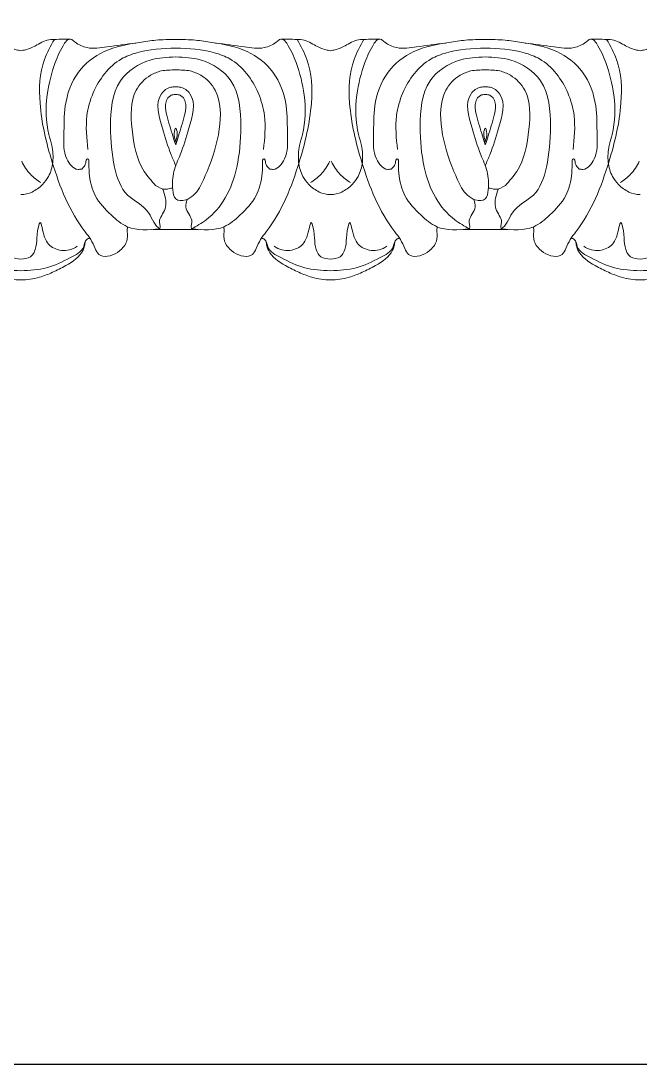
# Model space of a CAD drawing. Header units: millimetres. Extents: x 1314 to 1483, y 853 to 963.
# Drawn here: x 1403.4 to 1441, y 852.8 to 916 of the extents above; entities that cross this region are included whole.
import ezdxf

# ---------------------------------------------------------------- set-up
doc = ezdxf.new("R2010")
doc.units = ezdxf.units.MM
doc.layers.add('0.15', color=7, linetype='Continuous', lineweight=15)

msp = doc.modelspace()

# ---------------------------------------------------------------- linework, layer by layer
at = {"color": 6, "ltscale": 1000}
msp.add_lwpolyline([(1313.564149786362, 852.7814413366141), (1478.564149786362, 852.7814413366141), (1478.564149786362, 962.7814413366141), (1313.564149786362, 962.7814413366141)], close=True, dxfattribs=at)
at = {"layer": '0.15', "color": 7, "ltscale": 1000}
for p, q in [((1411.475034795247, 903.3945869651689), (1414.187619961518, 903.3945869651689)), ((1432.958596336783, 903.3945869651689), (1430.246011170511, 903.3945869651689))]:
    msp.add_line(p, q, dxfattribs=at)
for points in [[(1401.420341449044, 914.9183230219969), (1401.63639454143, 914.9074502202893), (1402.482329692411, 914.5813856497152), (1403.166225024219, 914.2830407495239), (1403.445839190459, 914.2327391063773)], [(1405.471336931874, 914.9183230219969), (1405.255283839488, 914.9074502202893), (1404.409348688507, 914.5813856497152), (1403.725453356699, 914.2830407495239), (1403.445839190459, 914.2327391063773)], [(1405.475974435172, 914.9167239688722), (1404.871462247287, 913.691608127996), (1404.60657897354, 911.0576420387988), (1405.343123606825, 907.4810876766023), (1407.343524272041, 903.2503729905911), (1407.687245100806, 902.7780632627291), (1407.945035722525, 902.241472575206), (1408.181275593768, 901.8764570885432), (1409.298368287458, 902.0052579705989), (1409.911337098991, 902.9640957055126), (1409.929403722239, 903.5475660147822), (1409.930432700505, 903.5500321855106)], [(1406.456546332873, 914.9243291779749), (1406.140774165233, 914.9290763423814), (1405.605278937448, 914.9167239688722), (1405.475974435172, 914.9167239688722), (1405.471336931874, 914.9183230219969)], [(1407.13620059723, 907.0583627038905), (1406.917692355997, 907.037572951147), (1406.231614669854, 907.6713019661875), (1406.054843957954, 909.1049585370383), (1406.137500633438, 910.8791369202991), (1406.936242368956, 912.9242989773957), (1408.498808168759, 914.1836322765776), (1410.634242016658, 914.7326490232117), (1411.631850803224, 914.8705304869545), (1412.831327378237, 914.9167239688722)], [(1418.526454159361, 907.0583627038905), (1418.744962400593, 907.037572951147), (1419.431040086736, 907.6713019661875), (1419.607810798752, 909.1049585370383), (1419.525154123268, 910.8791369202991), (1418.726412387517, 912.9242989773957), (1417.163846587831, 914.1836322765776), (1415.028412739932, 914.7326490232117), (1414.030803953367, 914.8705304869545), (1412.831327378353, 914.9167239688722)], [(1420.186680321302, 914.9167239688722), (1420.791192509187, 913.691608127996), (1421.056075782933, 911.0576420387988), (1420.319531149649, 907.4810876766023), (1418.319130484433, 903.2503729905911), (1417.975409655668, 902.7780632627291), (1417.717619033949, 902.241472575206), (1417.481379162706, 901.8764570885432), (1416.364286469015, 902.0052579705989), (1415.751317657483, 902.9640957055126), (1415.733251034235, 903.5475660147822), (1415.732222055969, 903.5500321855106)], [(1419.206108423601, 914.9243291779749), (1419.521880591241, 914.9290763423814), (1420.057375819026, 914.9167239688722), (1420.186680321302, 914.9167239688722), (1420.1913178246, 914.9183230219969)], [(1420.1913178246, 914.9183230219969), (1420.407370916986, 914.9074502202893), (1421.253306067967, 914.5813856497152), (1421.937201399774, 914.2830407495239), (1422.216815566015, 914.2327391063773)], [(1424.24231330743, 914.9183230219969), (1424.026260215043, 914.9074502202893), (1423.180325064062, 914.5813856497152), (1422.496429732255, 914.2830407495239), (1422.216815566015, 914.2327391063773)], [(1424.246950810728, 914.9167239688722), (1423.642438622843, 913.691608127996), (1423.377555349096, 911.0576420387988), (1424.11409998238, 907.4810876766023), (1426.114500647596, 903.2503729905911), (1426.458221476361, 902.7780632627291), (1426.716012098081, 902.241472575206), (1426.952251969324, 901.8764570885432), (1428.069344663014, 902.0052579705989), (1428.682313474546, 902.9640957055126), (1428.700380097795, 903.5475660147822), (1428.70140907606, 903.5500321855106)], [(1425.227522708428, 914.9243291779749), (1424.911750540788, 914.9290763423814), (1424.376255313004, 914.9167239688722), (1424.246950810728, 914.9167239688722), (1424.24231330743, 914.9183230219969)], [(1425.907176972669, 907.0583627038905), (1425.688668731436, 907.037572951147), (1425.002591045293, 907.6713019661875), (1424.825820333277, 909.1049585370383), (1424.908477008761, 910.8791369202991), (1425.707218744512, 912.9242989773957), (1427.269784544198, 914.1836322765776), (1429.405218392098, 914.7326490232117), (1430.402827178663, 914.8705304869545), (1431.602303753676, 914.9167239688722)], [(1437.2974305348, 907.0583627038905), (1437.515938776032, 907.037572951147), (1438.202016462175, 907.6713019661875), (1438.378787174075, 909.1049585370383), (1438.296130498591, 910.8791369202991), (1437.497388763073, 912.9242989773957), (1435.934822963271, 914.1836322765776), (1433.799389115371, 914.7326490232117), (1432.801780328806, 914.8705304869545), (1431.602303753793, 914.9167239688722)], [(1438.957656696857, 914.9167239688722), (1439.562168884742, 913.691608127996), (1439.827052158489, 911.0576420387988), (1439.090507525205, 907.4810876766023), (1437.090106859989, 903.2503729905911), (1436.746386031224, 902.7780632627291), (1436.488595409504, 902.241472575206), (1436.252355538261, 901.8764570885432), (1435.135262844571, 902.0052579705989), (1434.522294033039, 902.9640957055126), (1434.50422740979, 903.5475660147822), (1434.503198431525, 903.5500321855106)], [(1437.977084799157, 914.9243291779749), (1438.292856966797, 914.9290763423814), (1438.828352194581, 914.9167239688722), (1438.957656696857, 914.9167239688722), (1438.962294200155, 914.9183230219969)], [(1438.962294200155, 914.9183230219969), (1439.178347292542, 914.9074502202893), (1440.024282443523, 914.5813856497152), (1440.70817777533, 914.2830407495239), (1440.98779194157, 914.2327391063773)], [(1443.013289682985, 914.9183230219969), (1442.797236590599, 914.9074502202893), (1441.951301439618, 914.5813856497152), (1441.267406107811, 914.2830407495239), (1440.98779194157, 914.2327391063773)], [(1411.617665499401, 906.0614104222368), (1410.925040749669, 906.9135513225956), (1410.190132882166, 909.4737974264754), (1410.438648497406, 911.8329564390333), (1411.308589547592, 912.743523713496), (1411.955657647643, 913.001005996226), (1412.831327378237, 913.0643311051863)], [(1414.278773979935, 905.9070405339626), (1414.737614006921, 906.9135513225956), (1415.472521874424, 909.4737974264754), (1415.224006259301, 911.8329564390333), (1414.354065209114, 912.743523713496), (1413.706997109064, 913.001005996226), (1412.831327378353, 913.0643311051863)], [(1430.154857152094, 905.9070405339626), (1429.696017125108, 906.9135513225956), (1428.961109257605, 909.4737974264754), (1429.209624872728, 911.8329564390333), (1430.079565922915, 912.743523713496), (1430.726634022965, 913.001005996226), (1431.602303753676, 913.0643311051863)], [(1432.815965632628, 906.0614104222368), (1433.50859038236, 906.9135513225956), (1434.243498249863, 909.4737974264754), (1433.994982634624, 911.8329564390333), (1433.125041584437, 912.743523713496), (1432.477973484387, 913.001005996226), (1431.602303753793, 913.0643311051863)], [(1414.278773979935, 905.9071600153147), (1413.436657949303, 905.1874044370816), (1412.831327378353, 905.2437996284898), (1412.655102255008, 905.7987904420042), (1412.721118477592, 906.9088915504435), (1413.107122424361, 907.924841364762), (1413.634433822892, 909.526249733728), (1413.694994159461, 911.6252978741286), (1413.120762139744, 912.0179135497638), (1412.831327378353, 912.0400175972354)], [(1430.154857152094, 905.9071600153147), (1430.996973182726, 905.1874044370816), (1431.602303753676, 905.2437996284898), (1431.778528877021, 905.7987904420042), (1431.712512654438, 906.9088915504435), (1431.326508707669, 907.924841364762), (1430.799197309138, 909.526249733728), (1430.738636972568, 911.6252978741286), (1431.312868992285, 912.0179135497638), (1431.602303753676, 912.0400175972354)], [(1412.831327378353, 908.6901193326084), (1412.764219978544, 908.9793836511417), (1412.772403807681, 909.4313815515816), (1412.80159279874, 909.5045041302546), (1412.831327378353, 909.5337770579827), (1412.832418555579, 909.5337770579827)], [(1412.831327378353, 908.6901193326084), (1412.898434778279, 908.9793836511417), (1412.890250949025, 909.4313815515816), (1412.861061958083, 909.5045041302546), (1412.831327378353, 909.5337770579827), (1412.830236201127, 909.5337770579827)], [(1431.602303753676, 908.6901193326084), (1431.535196353751, 908.9793836511417), (1431.543380183004, 909.4313815515816), (1431.572569173946, 909.5045041302546), (1431.602303753676, 909.5337770579827), (1431.603394930902, 909.5337770579827)], [(1431.602303753676, 908.6901193326084), (1431.669411153485, 908.9793836511417), (1431.661227324348, 909.4313815515816), (1431.63203833329, 909.5045041302546), (1431.602303753676, 909.5337770579827), (1431.60121257645, 909.5337770579827)], [(1404.661683423979, 906.2322687351589), (1404.021707975957, 906.7364799801471), (1403.494396577309, 907.5267295475969)], [(1407.136200597346, 907.0583627038905), (1407.278053637896, 907.201979271751), (1407.393172836117, 907.4929163290399), (1407.454005966847, 907.6554109483004), (1407.494652318954, 907.6689123394353), (1407.569125165184, 907.4456017192897), (1407.602133276476, 906.63061951497), (1407.954856317559, 905.4446477571364), (1408.924367290409, 904.2716994650873), (1409.898515766439, 903.5607855058952), (1411.8710914121, 903.4278027770379)], [(1418.526454159361, 907.0583627038905), (1418.384601118927, 907.201979271751), (1418.26948192059, 907.4929163290399), (1418.20864878986, 907.6554109483004), (1418.168002437869, 907.6689123394353), (1418.093529591522, 907.4456017192897), (1418.060521480231, 906.63061951497), (1417.707798439264, 905.4446477571364), (1416.738287466298, 904.2716994650873), (1415.764138990267, 903.5607855058952), (1413.791563344606, 903.4278027770379)], [(1421.000971332494, 906.2322687351589), (1421.640946780517, 906.7364799801471), (1422.168258179165, 907.5267295475969)], [(1423.432659799535, 906.2322687351589), (1422.792684351512, 906.7364799801471), (1422.265372952865, 907.5267295475969)], [(1425.907176972669, 907.0583627038905), (1426.049030013102, 907.201979271751), (1426.16414921144, 907.4929163290399), (1426.22498234217, 907.6554109483004), (1426.26562869416, 907.6689123394353), (1426.340101540507, 907.4456017192897), (1426.373109651799, 906.63061951497), (1426.725832692766, 905.4446477571364), (1427.695343665731, 904.2716994650873), (1428.669492141762, 903.5607855058952), (1430.642067787423, 903.4278027770379)], [(1437.297430534683, 907.0583627038905), (1437.155577494133, 907.201979271751), (1437.040458295913, 907.4929163290399), (1436.979625165182, 907.6554109483004), (1436.938978813076, 907.6689123394353), (1436.864505966845, 907.4456017192897), (1436.831497855554, 906.63061951497), (1436.47877481447, 905.4446477571364), (1435.509263841621, 904.2716994650873), (1434.53511536559, 903.5607855058952), (1432.562539719929, 903.4278027770379)], [(1439.77194770805, 906.2322687351589), (1440.411923156073, 906.7364799801471), (1440.93923455472, 907.5267295475969)], [(1411.865089937299, 903.4287586277678), (1411.887459070607, 903.5046292771913), (1411.862907582847, 903.7392906243658), (1411.856087725097, 903.9537596255286), (1412.041315060527, 904.3321570219741), (1412.221359304338, 904.7639625763732), (1412.039732086541, 905.8482514938551)], [(1432.568541194731, 903.4287586277678), (1432.546172061422, 903.5046292771913), (1432.570723549183, 903.7392906243658), (1432.577543406933, 903.9537596255286), (1432.392316071502, 904.3321570219741), (1432.212271827691, 904.7639625763732), (1432.393899045488, 905.8482514938551)], [(1413.797564819524, 903.4287586277678), (1413.775195686216, 903.5046292771913), (1413.799747173976, 903.7392906243658), (1413.80656703161, 903.9537596255286), (1413.621339696179, 904.3321570219741), (1413.441295452369, 904.7639625763732), (1413.520678596291, 905.210225372608)], [(1430.636066312505, 903.4287586277678), (1430.658435445814, 903.5046292771913), (1430.633883958053, 903.7392906243658), (1430.627064100419, 903.9537596255286), (1430.81229143585, 904.3321570219741), (1430.992335679661, 904.7639625763732), (1430.912952535738, 905.210225372608)], [(1400.026908120559, 902.3737384160377), (1400.504025366343, 902.1526979413211), (1401.435345136048, 902.2573635931221), (1402.005758035299, 902.9206044985949), (1402.283735435758, 903.8099040949346), (1402.459960559103, 903.095047251587), (1402.529795902035, 902.3388498653985), (1402.867515256232, 901.7339158527066), (1403.447203162079, 901.5877901767126)], [(1406.864770260359, 902.3737384160377), (1406.387653014575, 902.1526979413211), (1405.456333244871, 902.2573635931221), (1404.88592034562, 902.9206044985949), (1404.60794294516, 903.8099040949346), (1404.431717821815, 903.095047251587), (1404.361882478883, 902.3388498653985), (1404.024163124686, 901.7339158527066), (1403.444475218839, 901.5877901767126)], [(1418.797884496114, 902.3737384160377), (1419.275001741898, 902.1526979413211), (1420.206321511603, 902.2573635931221), (1420.776734410854, 902.9206044985949), (1421.054711811314, 903.8099040949346), (1421.230936934659, 903.095047251587), (1421.300772277591, 902.3388498653985), (1421.638491631787, 901.7339158527066), (1422.218179537635, 901.5877901767126)], [(1425.635746635915, 902.3737384160377), (1425.158629390131, 902.1526979413211), (1424.227309620426, 902.2573635931221), (1423.656896721175, 902.9206044985949), (1423.378919320716, 903.8099040949346), (1423.202694197371, 903.095047251587), (1423.132858854438, 902.3388498653985), (1422.795139500242, 901.7339158527066), (1422.215451594395, 901.5877901767126)], [(1437.56886087167, 902.3737384160377), (1438.045978117454, 902.1526979413211), (1438.977297887159, 902.2573635931221), (1439.54771078641, 902.9206044985949), (1439.825688186869, 903.8099040949346), (1440.001913310214, 903.095047251587), (1440.071748653147, 902.3388498653985), (1440.409468007343, 901.7339158527066), (1440.98915591319, 901.5877901767126)], [(1444.406723011471, 902.3737384160377), (1443.929605765687, 902.1526979413211), (1442.998285995982, 902.2573635931221), (1442.427873096731, 902.9206044985949), (1442.149895696271, 903.8099040949346), (1441.973670572926, 903.095047251587), (1441.903835229994, 902.3388498653985), (1441.566115875798, 901.7339158527066), (1440.98642796995, 901.5877901767126)], [(1399.260580488666, 902.8667815517729), (1399.44940256928, 902.7921620605957), (1399.637903436505, 902.3640604276479), (1400.44346502989, 901.6876765750385), (1401.884863720345, 901.066739782782), (1403.445839190459, 900.8896006433388)], [(1407.631097892252, 902.8667815517729), (1407.442275811638, 902.7921620605957), (1407.253774944413, 902.3640604276479), (1406.448213351028, 901.6876765750385), (1405.006814660574, 901.066739782782), (1403.445839190459, 900.8896006433388)], [(1418.031556864222, 902.8667815517729), (1418.220378944836, 902.7921620605957), (1418.408879812061, 902.3640604276479), (1419.214441405446, 901.6876765750385), (1420.6558400959, 901.066739782782), (1422.216815566015, 900.8896006433388)], [(1426.402074267808, 902.8667815517729), (1426.213252187194, 902.7921620605957), (1426.024751319968, 902.3640604276479), (1425.219189726584, 901.6876765750385), (1423.777791036129, 901.066739782782), (1422.216815566015, 900.8896006433388)], [(1436.802533239777, 902.8667815517729), (1436.991355320391, 902.7921620605957), (1437.179856187617, 902.3640604276479), (1437.985417781001, 901.6876765750385), (1439.426816471456, 901.066739782782), (1440.98779194157, 900.8896006433388)], [(1445.173050643363, 902.8667815517729), (1444.984228562749, 902.7921620605957), (1444.795727695524, 902.3640604276479), (1443.990166102139, 901.6876765750385), (1442.548767411685, 901.066739782782), (1440.98779194157, 900.8896006433388)]]:
    msp.add_spline(points, degree=3, dxfattribs=at)
for points, knots in [([(1406.535153679502, 914.9167239688722), (1406.470874116709, 914.9241501143297), (1406.286316073452, 914.9454718970846), (1405.884213034249, 914.3858762531636), (1405.417027772823, 913.3201927818336), (1404.919638731237, 911.4324189382933), (1404.958318816451, 909.6882829583519), (1405.374163240613, 908.3859430453485), (1405.438265442568, 907.5038596440027), (1405.204302955255, 906.6732510819311), (1404.739451371552, 906.057869359156), (1404.175820678774, 905.62605020704), (1403.679061746643, 905.5126756382269), (1403.44638477913, 905.5051053139941)], [0, 0, 0, 0, 0.1966018691891804, 0.5644788906881786, 1.945863118424978, 4.110005496080851, 6.659680662141168, 7.395199085869387, 8.469818708629578, 9.437930337127133, 10.07451643299394, 10.90946549708171, 11.65204086091374, 11.65204086091374, 11.65204086091374, 11.65204086092693]), ([(1410.420551881845, 914.6977437988717), (1409.837108088377, 914.6205044656854), (1408.85995521543, 914.4911438706076), (1407.584377360017, 914.299103767411), (1406.863731034984, 914.6209613091523), (1406.600342361093, 914.8562612177084), (1406.535153679502, 914.9167239688722)], [0, 0, 0, 0, 1.89284594921969, 3.170142313470889, 4.014584115683914, 4.298588447610231, 4.298588447610231, 4.298588447610231, 4.298588447610231]), ([(1415.242102874628, 914.6977437988717), (1415.825546668097, 914.6205044656854), (1416.802699541044, 914.4911438706076), (1418.078277396457, 914.299103767411), (1418.79892372149, 914.6209613091523), (1419.062312395381, 914.8562612177084), (1419.127501076971, 914.9167239688722)], [0, 0, 0, 0, 1.89284594921969, 3.170142313470889, 4.014584115683914, 4.298588447610231, 4.298588447610231, 4.298588447610231, 4.298588447610231]), ([(1419.127501076971, 914.9167239688722), (1419.191780639765, 914.9241501143297), (1419.376338683021, 914.9454718970846), (1419.778441722225, 914.3858762531636), (1420.245626983651, 913.3201927818336), (1420.743016025237, 911.4324189382933), (1420.704335940023, 909.6882829583519), (1420.288491515861, 908.3859430453485), (1420.224389313906, 907.5038596440027), (1420.458351801219, 906.6732510819311), (1420.923203384922, 906.057869359156), (1421.486834077699, 905.62605020704), (1421.983593009831, 905.5126756382269), (1422.216269977343, 905.5051053139941)], [0, 0, 0, 0, 0.1966018691891804, 0.5644788906881786, 1.945863118424978, 4.110005496080851, 6.659680662141168, 7.395199085869387, 8.469818708629578, 9.437930337127133, 10.07451643299394, 10.90946549708171, 11.65204086091374, 11.65204086091374, 11.65204086091374, 11.65204086092693]), ([(1425.306130055058, 914.9167239688722), (1425.241850492264, 914.9241501143297), (1425.057292449008, 914.9454718970846), (1424.655189409805, 914.3858762531636), (1424.188004148378, 913.3201927818336), (1423.690615106792, 911.4324189382933), (1423.729295192006, 909.6882829583519), (1424.145139616168, 908.3859430453485), (1424.209241818124, 907.5038596440027), (1423.975279330811, 906.6732510819311), (1423.510427747107, 906.057869359156), (1422.94679705433, 905.62605020704), (1422.450038122199, 905.5126756382269), (1422.217361154686, 905.5051053139941)], [0, 0, 0, 0, 0.1966018691891804, 0.5644788906881786, 1.945863118424978, 4.110005496080851, 6.659680662141168, 7.395199085869387, 8.469818708629578, 9.437930337127133, 10.07451643299394, 10.90946549708171, 11.65204086091374, 11.65204086091374, 11.65204086091374, 11.65204086092693]), ([(1429.191528257401, 914.6977437988717), (1428.608084463933, 914.6205044656854), (1427.630931590986, 914.4911438706076), (1426.355353735573, 914.299103767411), (1425.63470741054, 914.6209613091523), (1425.371318736648, 914.8562612177084), (1425.306130055058, 914.9167239688722)], [0, 0, 0, 0, 1.89284594921969, 3.170142313470889, 4.014584115683914, 4.298588447610231, 4.298588447610231, 4.298588447610231, 4.298588447610231]), ([(1434.013079250184, 914.6977437988717), (1434.596523043652, 914.6205044656854), (1435.573675916599, 914.4911438706076), (1436.849253772012, 914.299103767411), (1437.569900097045, 914.6209613091523), (1437.833288770937, 914.8562612177084), (1437.898477452527, 914.9167239688722)], [0, 0, 0, 0, 1.89284594921969, 3.170142313470889, 4.014584115683914, 4.298588447610231, 4.298588447610231, 4.298588447610231, 4.298588447610231]), ([(1437.898477452527, 914.9167239688722), (1437.962757015321, 914.9241501143297), (1438.147315058577, 914.9454718970846), (1438.54941809778, 914.3858762531636), (1439.016603359207, 913.3201927818336), (1439.513992400793, 911.4324189382933), (1439.475312315579, 909.6882829583519), (1439.059467891417, 908.3859430453485), (1438.995365689461, 907.5038596440027), (1439.229328176774, 906.6732510819311), (1439.694179760478, 906.057869359156), (1440.257810453255, 905.62605020704), (1440.754569385386, 905.5126756382269), (1440.987246352899, 905.5051053139941)], [0, 0, 0, 0, 0.1966018691891804, 0.5644788906881786, 1.945863118424978, 4.110005496080851, 6.659680662141168, 7.395199085869387, 8.469818708629578, 9.437930337127133, 10.07451643299394, 10.90946549708171, 11.65204086091374, 11.65204086091374, 11.65204086091374, 11.65204086092693]), ([(1407.506496818223, 908.239297211785), (1407.437383138178, 908.9277544349061), (1407.320093295024, 910.0961054705585), (1407.881111964769, 912.0883735048446), (1408.981910782353, 913.5860752826302), (1410.905175053234, 914.2907940502082), (1412.040055068395, 914.378329784904), (1412.83405532136, 914.3873479573267)], [0, 0, 0, 0, 2.184571763870823, 3.707342442026171, 6.563350946706277, 7.635629924448239, 10.16565806084077, 10.16565806084077, 10.16565806084077, 10.16565806084077]), ([(1418.156157938367, 908.239297211785), (1418.225271618412, 908.9277544349061), (1418.342561461683, 910.0961054705585), (1417.781542791821, 912.0883735048446), (1416.680743974353, 913.5860752826302), (1414.757479703356, 914.2907940502082), (1413.622599688311, 914.378329784904), (1412.82859943523, 914.3873479573267)], [0, 0, 0, 0, 2.184571763870823, 3.707342442026171, 6.563350946706277, 7.635629924448239, 10.16565806084077, 10.16565806084077, 10.16565806084077, 10.16565806084077]), ([(1426.277473193662, 908.239297211785), (1426.208359513617, 908.9277544349061), (1426.091069670347, 910.0961054705585), (1426.652088340208, 912.0883735048446), (1427.752887157676, 913.5860752826302), (1429.676151428674, 914.2907940502082), (1430.811031443718, 914.378329784904), (1431.605031696799, 914.3873479573267)], [0, 0, 0, 0, 2.184571763870823, 3.707342442026171, 6.563350946706277, 7.635629924448239, 10.16565806084077, 10.16565806084077, 10.16565806084077, 10.16565806084077]), ([(1436.927134313806, 908.239297211785), (1436.996247993851, 908.9277544349061), (1437.113537837005, 910.0961054705585), (1436.55251916726, 912.0883735048446), (1435.451720349676, 913.5860752826302), (1433.528456078795, 914.2907940502082), (1432.393576063634, 914.378329784904), (1431.599575810669, 914.3873479573267)], [0, 0, 0, 0, 2.184571763870823, 3.707342442026171, 6.563350946706277, 7.635629924448239, 10.16565806084077, 10.16565806084077, 10.16565806084077, 10.16565806084077]), ([(1411.871091411867, 903.4278027770379), (1411.566700281179, 903.5961864673627), (1411.150368848768, 904.8263318346035), (1409.689182950369, 905.3185673245498), (1408.99558190694, 907.3140553090816), (1408.81744096307, 909.7074527089462), (1409.015413974015, 912.4217660455361), (1411.060449517518, 913.7708596464981), (1412.313334857998, 913.8381750162262), (1412.831327378237, 913.8514741578001)], [0, 0, 0, 0, 1.106892294320934, 2.989115139392498, 5.10424615833246, 7.733878113139298, 10.76216063637342, 13.10935462190166, 14.76026506224128, 14.76026506224128, 14.76026506224128, 14.76026506224128]), ([(1413.791563344606, 903.4278027770379), (1414.095954475411, 903.5961864673627), (1414.917949661565, 904.0508993970034), (1415.973471806337, 905.3185673245498), (1416.667072849767, 907.3140553090816), (1416.845213793637, 909.7074527089462), (1416.647240782575, 912.4217660455361), (1414.602205239073, 913.7708596464981), (1413.349319898709, 913.8381750162262), (1412.831327378353, 913.8514741578001)], [0, 0, 0, 0, 1.106892294320934, 2.989115139392498, 5.10424615833246, 7.733878113139298, 10.76216063637342, 13.10935462190166, 14.76026506224128, 14.76026506224128, 14.76026506224128, 14.76026506224128]), ([(1430.642067787423, 903.4278027770379), (1430.337676656618, 903.5961864673627), (1429.515681470464, 904.0508993970034), (1428.460159325692, 905.3185673245498), (1427.766558282263, 907.3140553090816), (1427.588417338393, 909.7074527089462), (1427.786390349454, 912.4217660455361), (1429.831425892957, 913.7708596464981), (1431.08431123332, 913.8381750162262), (1431.602303753676, 913.8514741578001)], [0, 0, 0, 0, 1.106892294320934, 2.989115139392498, 5.10424615833246, 7.733878113139298, 10.76216063637342, 13.10935462190166, 14.76026506224128, 14.76026506224128, 14.76026506224128, 14.76026506224128]), ([(1432.562539720162, 903.4278027770379), (1432.866930850851, 903.5961864673627), (1433.283262283261, 904.8263318346035), (1434.74444818166, 905.3185673245498), (1435.438049225089, 907.3140553090816), (1435.616190168959, 909.7074527089462), (1435.418217158014, 912.4217660455361), (1433.373181614512, 913.7708596464981), (1432.120296274032, 913.8381750162262), (1431.602303753793, 913.8514741578001)], [0, 0, 0, 0, 1.106892294320934, 2.989115139392498, 5.10424615833246, 7.733878113139298, 10.76216063637342, 13.10935462190166, 14.76026506224128, 14.76026506224128, 14.76026506224128, 14.76026506224128]), ([(1412.83132737847, 907.2548277020433), (1412.747474725311, 907.4798802085315), (1412.406312039075, 908.2272402714334), (1412.021241941791, 909.5835325136759), (1411.468692301143, 911.3345324638685), (1412.403063544258, 912.0356538238739), (1412.733915023808, 912.0390250188102), (1412.831327378353, 912.0400175972354)], [3.725121824374371, 3.725121824374371, 3.725121824374371, 3.725121824374371, 4.491294090635022, 6.286894123532459, 8.523334876083721, 9.264179973260655, 9.573328944305471, 9.573328944305471, 9.573328944305471, 9.573328944305471]), ([(1412.83132737847, 908.5261584010186), (1412.77033726389, 908.7017733781868), (1412.713303860462, 908.8808771439108), (1412.595928151928, 909.2641789068039), (1412.535280357301, 909.4701234589484), (1412.405645603267, 909.9017239167624), (1412.340949448011, 910.1167555285247), (1412.246316533023, 910.5247668516859), (1412.217693373397, 910.7170115607478), (1412.218045136495, 911.0094843777224), (1412.236368058318, 911.1183376825975), (1412.293128229863, 911.2674487690128), (1412.322196307428, 911.3191298658239), (1412.40557597829, 911.421804814021), (1412.460316021414, 911.4707946918534), (1412.544324783561, 911.523648522827), (1412.574108958546, 911.538032148299), (1412.627573630027, 911.5571539701523), (1412.645592804369, 911.5613810931427), (1412.719310344382, 911.56873524818), (1412.77079176444, 911.5698979277258), (1412.836110857967, 911.5705634934457)], [5.008254929713784, 5.008254929713784, 5.008254929713784, 5.008254929713784, 5.642698486524606, 5.642698486524606, 6.312487449515517, 6.312487449515517, 6.982276412506429, 6.982276412506429, 7.659540336963392, 7.659540336963392, 8.21002499041652, 8.21002499041652, 8.578501805651785, 8.578501805651785, 8.94697862088705, 8.94697862088705, 9.154554958065473, 9.154554958065473, 9.366031516549107, 9.366031516549107, 9.573328944305471, 9.573328944305471, 9.573328944305471, 9.573328944305471]), ([(1412.831327378237, 908.5261584010186), (1412.892317492933, 908.7017733781868), (1412.949350896244, 908.8808771439108), (1413.066726604895, 909.2641789068039), (1413.127374399523, 909.4701234589484), (1413.25700915344, 909.9017239167624), (1413.321705308696, 910.1167555285247), (1413.416338223684, 910.5247668516859), (1413.444961383426, 910.7170115607478), (1413.444609620212, 911.0094843777224), (1413.426286698388, 911.1183376825975), (1413.369526526843, 911.2674487690128), (1413.340458449395, 911.3191298658239), (1413.257078778417, 911.421804814021), (1413.202338735293, 911.4707946918534), (1413.118329973146, 911.523648522827), (1413.088545798277, 911.538032148299), (1413.035081126796, 911.5571539701523), (1413.017061952338, 911.5613810931427), (1412.943344412324, 911.56873524818), (1412.891862992266, 911.5698979277258), (1412.82654389874, 911.5705634934457)], [5.008254929713784, 5.008254929713784, 5.008254929713784, 5.008254929713784, 5.642698486524606, 5.642698486524606, 6.312487449515517, 6.312487449515517, 6.982276412506429, 6.982276412506429, 7.659540336963392, 7.659540336963392, 8.21002499041652, 8.21002499041652, 8.578501805651785, 8.578501805651785, 8.94697862088705, 8.94697862088705, 9.154554958065473, 9.154554958065473, 9.366031516549107, 9.366031516549107, 9.573328944305471, 9.573328944305471, 9.573328944305471, 9.573328944305471]), ([(1431.602303753793, 908.5261584010186), (1431.541313639096, 908.7017733781868), (1431.484280235785, 908.8808771439108), (1431.366904527134, 909.2641789068039), (1431.306256732507, 909.4701234589484), (1431.17662197859, 909.9017239167624), (1431.111925823334, 910.1167555285247), (1431.017292908346, 910.5247668516859), (1430.988669748604, 910.7170115607478), (1430.989021511818, 911.0094843777224), (1431.007344433641, 911.1183376825975), (1431.064104605186, 911.2674487690128), (1431.093172682635, 911.3191298658239), (1431.176552353612, 911.421804814021), (1431.231292396737, 911.4707946918534), (1431.315301158884, 911.523648522827), (1431.345085333753, 911.538032148299), (1431.398550005233, 911.5571539701523), (1431.416569179692, 911.5613810931427), (1431.490286719705, 911.56873524818), (1431.541768139763, 911.5698979277258), (1431.607087233289, 911.5705634934457)], [5.008254929713784, 5.008254929713784, 5.008254929713784, 5.008254929713784, 5.642698486524606, 5.642698486524606, 6.312487449515517, 6.312487449515517, 6.982276412506429, 6.982276412506429, 7.659540336963392, 7.659540336963392, 8.21002499041652, 8.21002499041652, 8.578501805651785, 8.578501805651785, 8.94697862088705, 8.94697862088705, 9.154554958065473, 9.154554958065473, 9.366031516549107, 9.366031516549107, 9.573328944305471, 9.573328944305471, 9.573328944305471, 9.573328944305471]), ([(1431.60230375356, 908.5261584010186), (1431.66329386814, 908.7017733781868), (1431.720327271567, 908.8808771439108), (1431.837702980101, 909.2641789068039), (1431.898350774729, 909.4701234589484), (1432.027985528763, 909.9017239167624), (1432.092681684018, 910.1167555285247), (1432.187314599007, 910.5247668516859), (1432.215937758632, 910.7170115607478), (1432.215585995535, 911.0094843777224), (1432.197263073711, 911.1183376825975), (1432.140502902166, 911.2674487690128), (1432.111434824601, 911.3191298658239), (1432.02805515374, 911.421804814021), (1431.973315110616, 911.4707946918534), (1431.889306348468, 911.523648522827), (1431.859522173483, 911.538032148299), (1431.806057502003, 911.5571539701523), (1431.788038327661, 911.5613810931427), (1431.714320787647, 911.56873524818), (1431.662839367589, 911.5698979277258), (1431.597520274063, 911.5705634934457)], [5.008254929713784, 5.008254929713784, 5.008254929713784, 5.008254929713784, 5.642698486524606, 5.642698486524606, 6.312487449515517, 6.312487449515517, 6.982276412506429, 6.982276412506429, 7.659540336963392, 7.659540336963392, 8.21002499041652, 8.21002499041652, 8.578501805651785, 8.578501805651785, 8.94697862088705, 8.94697862088705, 9.154554958065473, 9.154554958065473, 9.366031516549107, 9.366031516549107, 9.573328944305471, 9.573328944305471, 9.573328944305471, 9.573328944305471]), ([(1431.60230375356, 907.2548277020433), (1431.686156406719, 907.4798802085315), (1432.027319092955, 908.2272402714334), (1432.412389190238, 909.5835325136759), (1432.964938830886, 911.3345324638685), (1432.030567587772, 912.0356538238739), (1431.699716108222, 912.0390250188102), (1431.602303753676, 912.0400175972354)], [3.725121824374371, 3.725121824374371, 3.725121824374371, 3.725121824374371, 4.491294090635022, 6.286894123532459, 8.523334876083721, 9.264179973260655, 9.573328944305471, 9.573328944305471, 9.573328944305471, 9.573328944305471]), ([(1411.617665499401, 906.0614104222368), (1411.818993549863, 905.9369580356033), (1412.152358356001, 905.7308861760866), (1412.497642063023, 905.9050862481854), (1412.648794355289, 905.8907554756479)], [0, 0, 0, 0, 0.6944111610364918, 1.149826074685407, 1.149826074685407, 1.149826074685407, 1.149826074685407]), ([(1432.815965632628, 906.0614104222368), (1432.614637582166, 905.9369580356033), (1432.281272776028, 905.7308861760866), (1431.935989069007, 905.9050862481854), (1431.78483677674, 905.8907554756479)], [0, 0, 0, 0, 0.6944111610364918, 1.149826074685407, 1.149826074685407, 1.149826074685407, 1.149826074685407]), ([(1399.540175652317, 902.6695117039817), (1399.552767203608, 902.5775125135879), (1399.577802210999, 902.3945961802128), (1399.789638893166, 901.7726741181432), (1400.578853142633, 901.2618646298106), (1401.495692846318, 900.7905994211069), (1402.401769829983, 900.4353104911606), (1403.06559852017, 900.3372082906462), (1403.445839190459, 900.3314456923727)], [0, 0, 0, 0, 0.2784714392238997, 0.5536676399405704, 1.944264406002873, 2.854968425284659, 3.70148479334025, 4.841941720774426, 4.841941720774426, 4.841941720774426, 4.841941720774426]), ([(1407.351502728601, 902.6695117039817), (1407.33891117731, 902.5775125135879), (1407.313876169919, 902.3945961802128), (1407.102039487752, 901.7726741181432), (1406.312825238285, 901.2618646298106), (1405.3959855346, 900.7905994211069), (1404.489908550935, 900.4353104911606), (1403.826079860748, 900.3372082906462), (1403.445839190459, 900.3314456923727)], [0, 0, 0, 0, 0.2784714392238997, 0.5536676399405704, 1.944264406002873, 2.854968425284659, 3.70148479334025, 4.841941720774426, 4.841941720774426, 4.841941720774426, 4.841941720774426]), ([(1418.311152027873, 902.6695117039817), (1418.323743579163, 902.5775125135879), (1418.348778586555, 902.3945961802128), (1418.560615268721, 901.7726741181432), (1419.349829518189, 901.2618646298106), (1420.266669221874, 900.7905994211069), (1421.172746205539, 900.4353104911606), (1421.836574895726, 900.3372082906462), (1422.216815566015, 900.3314456923727)], [0, 0, 0, 0, 0.2784714392238997, 0.5536676399405704, 1.944264406002873, 2.854968425284659, 3.70148479334025, 4.841941720774426, 4.841941720774426, 4.841941720774426, 4.841941720774426]), ([(1426.122479104157, 902.6695117039817), (1426.109887552866, 902.5775125135879), (1426.084852545475, 902.3945961802128), (1425.873015863308, 901.7726741181432), (1425.08380161384, 901.2618646298106), (1424.166961910156, 900.7905994211069), (1423.260884926491, 900.4353104911606), (1422.597056236304, 900.3372082906462), (1422.216815566015, 900.3314456923727)], [0, 0, 0, 0, 0.2784714392238997, 0.5536676399405704, 1.944264406002873, 2.854968425284659, 3.70148479334025, 4.841941720774426, 4.841941720774426, 4.841941720774426, 4.841941720774426]), ([(1437.082128403428, 902.6695117039817), (1437.094719954719, 902.5775125135879), (1437.11975496211, 902.3945961802128), (1437.331591644277, 901.7726741181432), (1438.120805893745, 901.2618646298106), (1439.037645597429, 900.7905994211069), (1439.943722581094, 900.4353104911606), (1440.607551271281, 900.3372082906462), (1440.98779194157, 900.3314456923727)], [0, 0, 0, 0, 0.2784714392238997, 0.5536676399405704, 1.944264406002873, 2.854968425284659, 3.70148479334025, 4.841941720774426, 4.841941720774426, 4.841941720774426, 4.841941720774426]), ([(1444.893455479712, 902.6695117039817), (1444.880863928422, 902.5775125135879), (1444.85582892103, 902.3945961802128), (1444.643992238864, 901.7726741181432), (1443.854777989396, 901.2618646298106), (1442.937938285711, 900.7905994211069), (1442.031861302046, 900.4353104911606), (1441.368032611859, 900.3372082906462), (1440.98779194157, 900.3314456923727)], [0, 0, 0, 0, 0.2784714392238997, 0.5536676399405704, 1.944264406002873, 2.854968425284659, 3.70148479334025, 4.841941720774426, 4.841941720774426, 4.841941720774426, 4.841941720774426])]:
    msp.add_open_spline(points, degree=3, knots=knots, dxfattribs=at)

doc.saveas('drawing.dxf')
